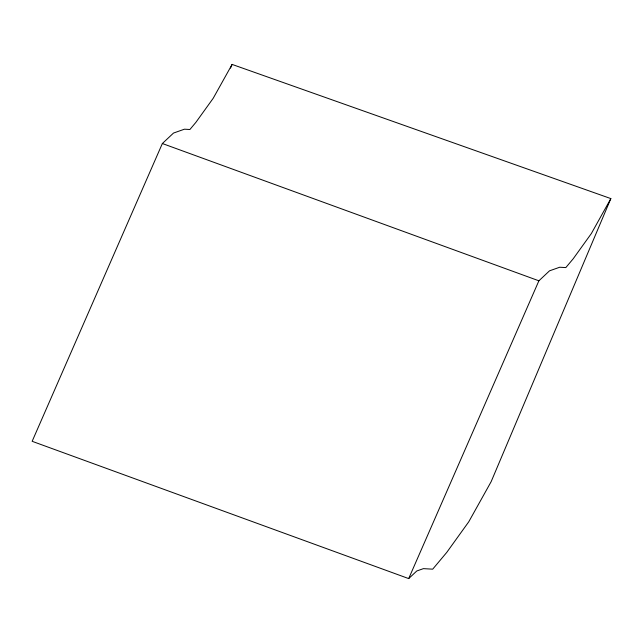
<?xml version="1.0" encoding="UTF-8"?>
<svg xmlns="http://www.w3.org/2000/svg" width="643" height="643" viewBox="0 0 643 643"><rect width="100%" height="100%" fill="white"/><g stroke="black" fill="none" stroke-linecap="round" stroke-linejoin="round"><path stroke-width="0.96" d="M230.532 68.118L232.099 64.413L610.85 198.591L491.131 481.695L468.763 521.786L446.764 552.385L432.707 569.168L423.415 568.645L416.793 570.976L408.691 578.587L32.15 441.307L162.357 143.526L173.514 133.053L184.453 129.195L189.902 129.5L195.882 122.363L213.219 98.258L232.099 64.413M408.691 578.587L538.89 280.806L549.516 270.832L559.707 267.239L565.824 267.584L573.21 258.767L591.359 233.53L610.85 198.591M162.357 143.526L538.89 280.806"/></g></svg>
